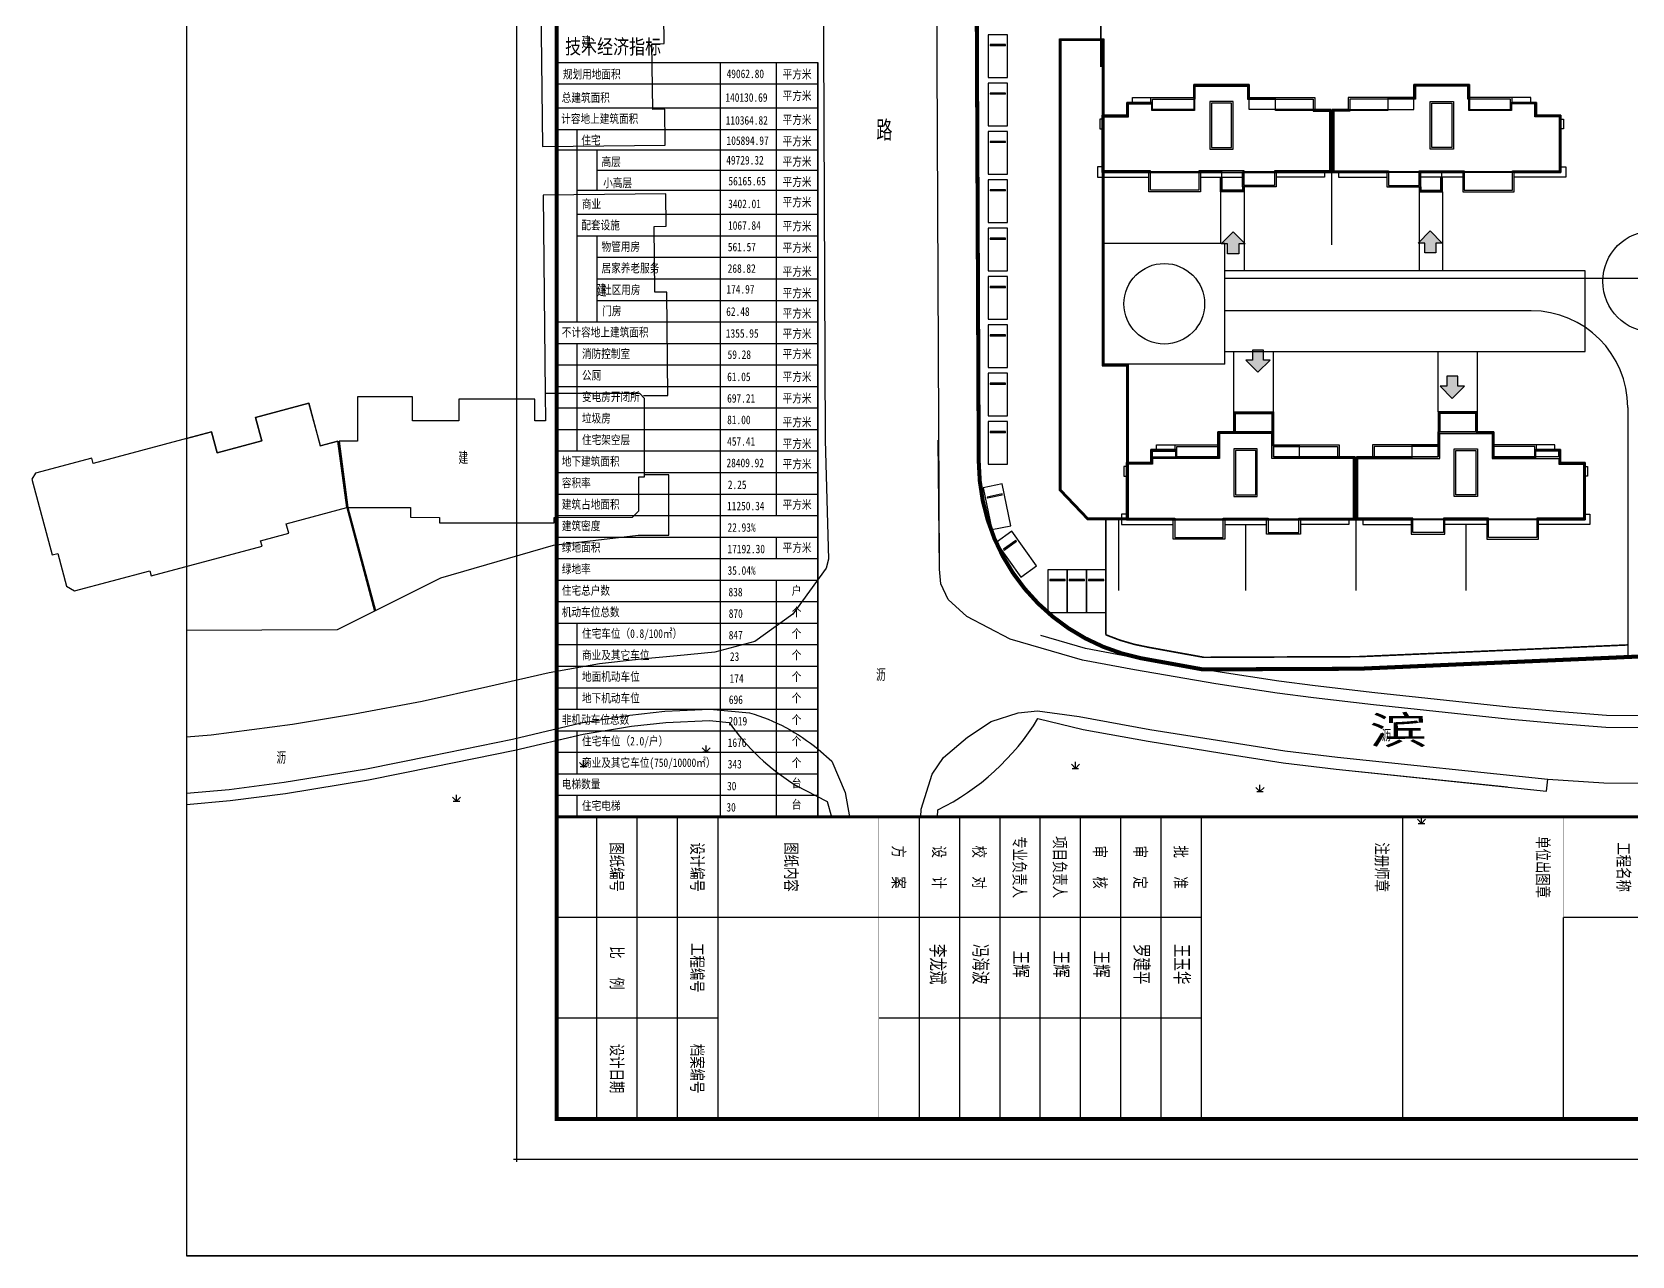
# Model space of a CAD drawing. Extents: x 30227 to 490047, y 105157 to 588160.
# Drawn here: x 45635 to 244273, y 105157 to 257053 of the extents above; entities that cross this region are included whole.
import ezdxf
from ezdxf.enums import TextEntityAlignment as Align

# ---------------------------------------------------------------- set-up
doc = ezdxf.new("R2010")
doc.units = 0
doc.header["$LTSCALE"] = 1000
doc.header["$MEASUREMENT"] = 0
for name, pattern in [('ACAD_ISO05W100', [33, 24, -3, 0, -3, 0, -3]), ('DASH', [0.35, 0.25, -0.1]), ('DOTE', [2.42, 2, -0.2, 0.02, -0.2])]:
    doc.linetypes.add(name, pattern=pattern)
for name, color, linetype in [('DIM_ELEV', 3, 'Continuous'), ('DOTE', 10, 'DOTE'), ('dx', 251, 'Continuous'), ('JZD', 1, 'Continuous'), ('TK', 7, 'Continuous'), ('TREE-J', 61, 'Continuous'), ('WALL', 2, 'Continuous'), ('WINDOW', 4, 'Continuous'), ('停车位', 253, 'Continuous'), ('围墙', 204, 'Continuous'), ('屋顶', 115, 'Continuous'), ('消防', 8, 'Continuous'), ('道路', 206, 'Continuous')]:
    doc.layers.add(name, color=color, linetype=linetype)
doc.layers.add('gh-te', color=7, linetype='Continuous', lineweight=20)
doc.styles.add('HT', font='simhei.ttf')
doc.styles.add('HT30', font='simhei.ttf', dxfattribs={"height": 30})
doc.styles.add('HZ', font='rs.shx', dxfattribs={"width": 0.8, "bigfont": 'hztxt.shx'})
doc.styles.add('仿', font='', dxfattribs={"width": 0.7, "height": 350})
doc.styles.add('宋体', font='')
doc.styles.get('仿').set_extended_font_data('仿宋_GB2312')
doc.styles.get('宋体').set_extended_font_data('SimSun')

# ---------------------------------------------------------------- blocks, each defined once
blk = doc.blocks.new('gc124')
for p, q in [((-1, 1), (0, 0)), ((-0.8, 0), (0.8, 0)), ((0, 0), (0, 1.6)), ((0, 0), (1, 1))]:
    blk.add_line(p, q)
blk = doc.blocks.new('A$C1AE11AAA')
at = {"layer": 'DIM_ELEV'}
blk.add_hatch(color=256, dxfattribs=at).paths.add_polyline_path([(-1426, 6040), (74, 4540), (1574, 6040), (765, 6040), (765, 7279), (-617, 7279), (-617, 6040)])
at = {"layer": 'DIM_ELEV', "linetype": 'Continuous', "flags": 128}
blk.add_lwpolyline([(-1426, 6040), (74, 4540), (1574, 6040), (765, 6040), (765, 7279), (-617, 7279), (-617, 6040)], close=True, dxfattribs=at)
blk = doc.blocks.new('T2-2-nan')
at = {"layer": 'WALL', "linetype": 'DASH', "ltscale": 10000}
blk.add_lwpolyline([(10150, -3100), (0, -3100), (0, 0), (-6900, 0), (-6900, -3100), (-12000, -3100), (-12000, -2200), (-15200, -2200), (-15200, -3800), (-18250, -3800), (-18250, -10900), (10150, -10900)], close=True, dxfattribs=at)
at = {"layer": 'WINDOW'}
for points in [[(-14500, -2200), (-14500, -1600), (-12200, -1600)], [(-18250, -4300), (-18550, -4300), (-18550, -5500), (-18250, -5500)], [(-18250, -10200), (-18850, -10200), (-18850, -11500), (-12450, -11500)], [(-6050, -11500), (-850, -11500)], [(9350, -10900), (9350, -11500), (3350, -11500)]]:
    blk.add_lwpolyline(points, dxfattribs=at)
at = {"layer": '屋顶', "linetype": 'Continuous', "flags": 128}
for points in [[(-3450, 0), (0, 0), (0, -1600), (8150, -1600), (8150, -3100), (10150, -3100), (10150, -10900), (3350, -10900), (3350, -12700), (-850, -12700), (-850, -10900), (-6050, -10900), (-6050, -13300), (-12450, -13300), (-12450, -10900), (-18250, -10900), (-18250, -3800), (-15200, -3800), (-15200, -2200), (-12200, -2200), (-12200, -1600), (-6900, -1600)], [(-6900, -1600), (-6900, 0), (-3450, 0)], [(-3450, -200), (-200, -200), (-200, -1800), (7950, -1800), (7950, -3300), (9950, -3300), (9950, -10700), (3150, -10700), (3150, -12500), (-650, -12500), (-650, -10700), (-6250, -10700), (-6250, -13100), (-12250, -13100), (-12250, -10700), (-18050, -10700), (-18050, -4000), (-15000, -4000), (-15000, -2400), (-12000, -2400), (-12000, -1800), (-6700, -1800), (-6700, -200), (-3450, -200)], [(-650, -12700), (-650, -13300), (-3550, -13300), (-3550, -11500)], [(-850, -12700), (-850, -13100), (-3350, -13100), (-3350, -11500)]]:
    blk.add_lwpolyline(points, dxfattribs=at)
at = {"layer": '屋顶'}
for points in [[(-2000, -8000), (-2000, -2100), (-4900, -2100), (-4900, -8000), (-2000, -8000)], [(-4700, -7800), (-2200, -7800), (-2200, -2300), (-4700, -2300)]]:
    blk.add_lwpolyline(points, close=True, dxfattribs=at)
blk = doc.blocks.new('A$C5E9A4857')
at = {"layer": '道路'}
for p, q in [((-152224, 53298), (-152224, 46898)), ((-149324, 53298), (-149324, 43498)), ((-127574, 53298), (-127574, 43498)), ((-124674, 53298), (-124674, 43498)), ((-62250, 42528), (-151724, 42528)), ((-113674, 38528), (-151724, 38528)), ((-150574, 25998), (-150574, 33498)), ((-145674, 25998), (-145674, 33498)), ((-125224, 25998), (-125224, 33498)), ((-120324, 25998), (-120324, 33498)), ((-101674, 26528), (-101674, -4402))]:
    blk.add_line(p, q, dxfattribs=at)
blk.add_circle((-98495, 42169), 6285, dxfattribs=at)
blk.add_arc((-113674, 26528), 12000, 0, 90, dxfattribs=at)
blk = doc.blocks.new('xiaofangpujiumian')
at = {"layer": '消防', "linetype": 'Continuous'}
blk.add_line((-7657, 217128), (-7657, 217128), dxfattribs=at)
at = {"layer": '消防'}
for p, q in [((-164808, 196498), (-164808, 206498)), ((-7708, 143928), (-7708, 153928)), ((-166208, 150098), (-123308, 150098)), ((-166208, 138948), (-166208, 150098)), ((-123308, 138948), (-123308, 150098)), ((-166208, 140098), (-123308, 140098)), ((-166208, 138948), (-123308, 138948)), ((-7432, 88228), (-7432, 98228)), ((-151724, 31898), (-151724, 46898)), ((-7124, 32528), (-7124, 42528)), ((-151724, 31898), (-166724, 31898))]:
    blk.add_line(p, q, dxfattribs=at)
at = {"layer": '消防', "flags": 128}
blk.add_lwpolyline([(-166208, 227268), (-102208, 226225), (-102371, 216226), (-166208, 217267)], close=True, dxfattribs=at)
at = {"layer": '消防', "linetype": 'Continuous'}
blk.add_lwpolyline([(-77521, 213035), (-9431, 211911), (-9267, 221909), (-77358, 223020)], close=True, dxfattribs=at)
at = {"layer": '消防', "linetype": 'Continuous', "flags": 128}
blk.add_lwpolyline([(-92657, 204628), (-8357, 204628), (-8357, 214628), (-92657, 214628), (-92657, 204628)], close=True, dxfattribs=at)
for points in [[(-164808, 196498), (-123308, 196498), (-123308, 206498), (-164808, 206498)], [(-147008, 196498), (-147008, 191498)], [(-142608, 196498), (-142608, 191498)], [(-7708, 143928), (-92008, 143928), (-92008, 153928), (-7708, 153928)], [(-147008, 138948), (-147008, 135098)], [(-142608, 138948), (-142608, 135098)], [(-7432, 88228), (-91732, 88228), (-91732, 98228), (-7432, 98228)], [(-151724, 46898), (-166724, 46898), (-166724, 31898)], [(-151724, 33498), (-106974, 33498), (-106974, 43498), (-151724, 43498)], [(-7124, 32528), (-91424, 32528), (-91424, 42528), (-7124, 42528)]]:
    blk.add_lwpolyline(points, dxfattribs=at)
at = {"layer": '消防'}
blk.add_circle((-159224, 39398), 5000, dxfattribs=at)
blk = doc.blocks.new('1.2#T2-2')
at = {"layer": 'WALL', "linetype": 'DASH', "ltscale": 10000}
blk.add_lwpolyline([(22600, 10200), (12450, 10200), (12450, 13300), (5550, 13300), (5550, 10200), (450, 10200), (450, 11100), (-2750, 11100), (-2750, 9500), (-5800, 9500), (-5800, 2400), (22600, 2400)], close=True, dxfattribs=at)
at = {"layer": 'WINDOW'}
for points in [[(-2050, 11100), (-2050, 11700), (250, 11700)], [(-5800, 9000), (-6100, 9000), (-6100, 7800), (-5800, 7800)], [(-5800, 3100), (-6400, 3100), (-6400, 1800), (0, 1800)], [(21800, 2400), (21800, 1800), (15800, 1800)], [(6400, 1800), (11600, 1800)]]:
    blk.add_lwpolyline(points, dxfattribs=at)
at = {"layer": '屋顶', "linetype": 'Continuous', "flags": 128}
for points in [[(7550, 13300), (7550, 15800), (12450, 15800), (12450, 13300)], [(7750, 13300), (7750, 15600), (12250, 15600), (12250, 13300)], [(9000, 13300), (12450, 13300), (12450, 10200), (22600, 10200), (22600, 2400), (15800, 2400), (15800, 600), (11600, 600), (11600, 2400), (6400, 2400), (6400, 0), (0, 0), (0, 2400), (-5800, 2400), (-5800, 9500), (-2750, 9500), (-2750, 10200), (5550, 10200), (5550, 13300), (9000, 13300)], [(9000, 13100), (5750, 13100), (5750, 10000), (-2550, 10000), (-2550, 9300), (-5600, 9300), (-5600, 2600), (200, 2600), (200, 200), (6200, 200), (6200, 2600), (11800, 2600), (11800, 800), (15600, 800), (15600, 2600), (22400, 2600), (22400, 10000), (12250, 10000), (12250, 13100), (9000, 13100)], [(-2750, 10200), (-2750, 11100), (250, 11100), (250, 11700), (5550, 11700)], [(-2550, 10200), (-2550, 10900), (450, 10900), (450, 11500), (5550, 11500)], [(12450, 11700), (20600, 11700), (20600, 10200)], [(12450, 11500), (20400, 11500), (20400, 10200)]]:
    blk.add_lwpolyline(points, dxfattribs=at)
at = {"layer": '屋顶'}
for points in [[(10450, 5300), (10450, 11200), (7550, 11200), (7550, 5300), (10450, 5300)], [(7750, 5500), (10250, 5500), (10250, 11000), (7750, 11000)]]:
    blk.add_lwpolyline(points, close=True, dxfattribs=at)
blk = doc.blocks.new('GC0000')
at = {"linetype": 'Continuous'}
blk.add_point((0, 0), dxfattribs=at)
blk = doc.blocks.new('shangyepeitao')
at = {"layer": 'WALL', "linetype": 'Continuous', "flags": 128}
blk.add_lwpolyline([(-172224, 16221), (-172224, 72298), (-166724, 72298), (-166724, 62798), (-166724, 31898), (-163724, 31898), (-163724, 12598), (-168756, 12598), (-172224, 16221)], dxfattribs=at)
at = {"layer": 'WALL', "color": 0, "linetype": 'Continuous', "flags": 128}
blk.add_lwpolyline([(-172024, 16301), (-172024, 72098), (-166924, 72098), (-166924, 62798), (-166924, 31698), (-163924, 31698), (-163924, 12798), (-168671, 12798), (-172024, 16301)], dxfattribs=at)
at = {"layer": 'JZD', "color": 10, "linetype": 'Continuous', "xscale": 1000.004284484651, "yscale": 1000.004284484651, "zscale": 1000.004284484651}
for p in [(-162114, -4587), (-162114, -4587), (-162114, -4588), (-162114, -4588), (-135036, -5889), (-135035, -5891), (-154443, -5975), (-154443, -5976)]:
    blk.add_blockref('GC0000', p, dxfattribs=at)
blk = doc.blocks.new('靠墙车位')
at = {"layer": '停车位'}
for p, q in [((600, 5300), (-1800, 5300)), ((-1800, 5300), (-1800, 0)), ((600, 0), (600, 5300)), ((-1800, 0), (600, 0)), ((-1550, 1380), (350, 1380)), ((-1550, 1380), (-1550, 1220)), ((-1550, 1220), (350, 1220)), ((350, 1220), (350, 1380))]:
    blk.add_line(p, q, dxfattribs=at)
blk = doc.blocks.new('轴线')
at = {"layer": 'DOTE', "linetype": 'Continuous'}
blk.add_line((-163824, 12698), (-168713, 12698), dxfattribs=at)
at = {"layer": 'DOTE', "linetype": 'Continuous', "flags": 128}
for points in [[(-168713, 12698), (-172124, 16261), (-172124, 72198), (-166824, 72198), (-166824, 31798), (-163824, 31798), (-163824, 12698)], [(-135624, 12698), (-135624, 20298)]]:
    blk.add_lwpolyline(points, dxfattribs=at)
for points in [[(-138624, 63398), (-145424, 63398), (-145424, 64898), (-148774, 64898), (-148774, 66498), (-153474, 66498), (-155474, 66498), (-155474, 63398), (-160774, 63398), (-160774, 64298), (-163774, 64298), (-163774, 62698), (-166824, 62698), (-166824, 55798), (-152124, 55798), (-152124, 53398), (-149424, 53398), (-149424, 55798), (-138624, 55798)], [(-110074, 62698), (-113124, 62698), (-113124, 64298), (-116124, 64298), (-116124, 63398), (-121424, 63398), (-121424, 66498), (-123424, 66498), (-123424, 66498), (-128124, 66498), (-128124, 64898), (-131474, 64898), (-131474, 63398), (-138274, 63398), (-138274, 55798), (-127474, 55798), (-127474, 53398), (-124774, 53398), (-124774, 55798), (-110074, 55798)], [(-135624, 20298), (-142424, 20298), (-142424, 21798), (-145774, 21798), (-145774, 25898), (-150474, 25898), (-150474, 23398), (-152474, 23398), (-152474, 20298), (-157774, 20298), (-157774, 21198), (-160774, 21198), (-160774, 19598), (-163824, 19598), (-163824, 12698), (-135624, 12698)], [(-107074, 19598), (-110124, 19598), (-110124, 21198), (-113124, 21198), (-113124, 20298), (-118424, 20298), (-118424, 23398), (-120424, 23398), (-120424, 25898), (-125124, 25898), (-125124, 21798), (-128474, 21798), (-128474, 20298), (-135274, 20298), (-135274, 12698), (-107074, 12698)]]:
    blk.add_lwpolyline(points, close=True, dxfattribs=at)
blk = doc.blocks.new('A$C467003D0')
for p, q in [((78100, 34000), (78100, 26000)), ((83100, 26000), (78100, 26000)), ((75600, 22000), (83100, 22000)), ((75600, 17000), (83100, 17000)), ((78100, 17000), (78100, 1000)), ((80600, 17000), (80600, 9000)), ((75600, 16000), (83100, 16000)), ((75600, 15000), (83100, 15000)), ((75600, 14000), (83100, 14000)), ((75600, 13000), (83100, 13000)), ((75600, 12000), (83100, 12000)), ((75600, 12000), (83100, 12000)), ((75600, 11000), (83100, 11000)), ((75600, 10000), (83100, 10000)), ((75600, 5000), (83100, 5000)), ((80600, 5000), (80600, 1000)), ((83100, 4000), (75600, 4000)), ((83100, 3000), (75600, 3000)), ((83100, 2000), (75600, 2000))]:
    blk.add_line(p, q)
blk.add_lwpolyline([(0, 0), (84100, 0), (84100, 59400), (0, 59400)], close=True)
at = {"const_width": 100}
blk.add_lwpolyline([(2500, 1000), (83100, 1000), (83100, 58400), (2500, 58400)], close=True, dxfattribs=at)
for points, const_width in [([(75600, 1000), (75600, 58400)], 80), ([(75600, 26000), (83100, 26000)], 10), ([(75600, 17000), (83100, 17000)], 10), ([(75600, 9000), (83100, 9000)], 10)]:
    blk.add_lwpolyline(points, dxfattribs=dict(const_width=const_width))
at = {"style": '宋体', "width": 0.75}
for s, p in [('工程名称', (76850, 27500)), ('单位出图章', (76850, 25500)), ('注册师章', (76850, 21500)), ('批   准', (76850, 16500)), ('审   定', (76850, 15500)), ('审   核', (76850, 14500)), ('项目负责人', (76850, 13500)), ('专业负责人', (76850, 12500)), ('校   对', (76850, 11500)), ('设   计', (76850, 10500)), ('方   案', (76850, 9500)), ('图纸内容', (76846, 6832)), ('设计编号', (76850, 4500)), ('工程编号', (79350, 4500)), ('档案编号', (81850, 4500)), ('图纸编号', (76850, 2500)), ('比   例', (79350, 2500)), ('设计日期', (81850, 2500))]:
    blk.add_text(s, height=300, dxfattribs=at).set_placement(p, align=Align.MIDDLE)
blk = doc.blocks.new('A$C4A423468')
at = {"layer": 'TREE-J', "extrusion": (1.4212e-12, -0.000185743, 1)}
for p, q in [((0, 93620), (32426, 93620)), ((0, 93620), (0, 80268)), ((5005, 93620), (32426, 93620)), ((20323, 0), (20323, 93620)), ((27296, 37388), (27296, 93620)), ((32426, 0), (32426, 93620)), ((0, 90950), (32426, 90950)), ((0, 87977), (32426, 87977)), ((0, 85306), (32426, 85306)), ((2502, 85306), (2502, 80268)), ((5005, 85306), (32426, 85306)), ((5005, 85306), (32426, 85306)), ((7507, 85306), (32426, 85306)), ((7507, 85306), (32426, 85306)), ((0, 82787), (32426, 82787)), ((5005, 82787), (5005, 77749)), ((0, 80268), (0, 66764)), ((2502, 80268), (2502, 61423)), ((5005, 80268), (32426, 80268)), ((5005, 80268), (32426, 80268)), ((5005, 80268), (32426, 80268)), ((5005, 80268), (32426, 80268)), ((5005, 80268), (32426, 80268)), ((5005, 80268), (32426, 80268)), ((5005, 80268), (32426, 80268)), ((5005, 80268), (32426, 80268)), ((5005, 80268), (32426, 80268)), ((5005, 80268), (32426, 80268)), ((5005, 80268), (32426, 80268)), ((2502, 77749), (32426, 77749)), ((2502, 74775), (32426, 74775)), ((2502, 72105), (32426, 72105)), ((5005, 72105), (32426, 72105)), ((5005, 72105), (32426, 72105)), ((5005, 72105), (5005, 61423)), ((7507, 72105), (32426, 72105)), ((7507, 72105), (32426, 72105)), ((5005, 69434), (32426, 69434)), ((0, 66764), (0, 0)), ((5005, 66764), (32426, 66764)), ((5005, 66764), (32426, 66764)), ((5005, 66764), (32426, 66764)), ((5005, 66764), (32426, 66764)), ((5005, 64093), (32426, 64093)), ((0, 61423), (32426, 61423)), ((0, 58752), (32426, 58752)), ((2502, 58752), (2502, 45399)), ((0, 56081), (32426, 56081)), ((0, 53411), (32426, 53411)), ((0, 50740), (32426, 50740)), ((0, 48070), (32426, 48070)), ((0, 45399), (32426, 45399)), ((0, 42729), (32426, 42729)), ((0, 40058), (32426, 40058)), ((0, 37388), (32426, 37388)), ((0, 34717), (32426, 34717)), ((27296, 32047), (27296, 34717)), ((0, 32047), (32426, 32047)), ((0, 29376), (32426, 29376)), ((27296, 0), (27296, 29376)), ((0, 26705), (32426, 26705)), ((0, 24035), (32426, 24035)), ((2502, 24035), (2502, 13353)), ((0, 21364), (32426, 21364)), ((0, 18694), (32426, 18694)), ((0, 16023), (32426, 16023)), ((0, 13353), (32426, 13353)), ((0, 10682), (32426, 10682)), ((2502, 10682), (2502, 5341)), ((0, 8012), (32426, 8012)), ((0, 5341), (32426, 5341)), ((0, 2671), (32426, 2671)), ((2502, 2671), (2502, 0)), ((0, 0), (32426, 0))]:
    blk.add_line(p, q, dxfattribs=at)
at = {"layer": 'dx', "linetype": 'Continuous', "style": 'HZ', "width": 0.8}
for p in [(3694, 96182), (3694, 96182), (5591, 65394), (5591, 65394)]:
    blk.add_text('建', height=1500, dxfattribs=at).set_placement(p, align=Align.MIDDLE)
at = {"layer": 'TREE-J', "extrusion": (-2.70736e-07, -0.000185743, 1), "style": 'HT30', "width": 0.8}
blk.add_text('技术经济指标', height=1820.8, rotation=359.91649, dxfattribs=at).set_placement((1039, 94676, -803))
at = {"layer": 'TREE-J', "extrusion": (1.4212e-12, -0.000185743, 1), "style": 'HT30', "width": 0.8}
for s, height, p in [('规划用地面积', 1068.2, (765, 91617, -803)), ('49062.80', 1068.2, (21094, 91673, -803)), ('平方米', 1068.2, (28054, 91617, -803)), ('总建筑面积', 1068.2, (621, 88711, -803)), ('140130.69', 1068.2, (20942, 88735, -803)), ('平方米', 1068.2, (28054, 88946, -803)), ('计容地上建筑面积', 1068.2, (561, 86094, -803)), ('110364.82', 1068.2, (20988, 85895, -803)), ('平方米', 1068.2, (28054, 85973, -802)), ('住宅', 1068.2, (3063, 83423, -803)), ('105894.97', 1068.2, (21088, 83383, -803)), ('平方米', 1068.2, (28054, 83302, -801)), ('高层', 1068.2, (5566, 80753, -803)), ('49729.32', 1068.2, (21051, 80951, -803)), ('平方米', 1068.2, (28054, 80783, -801)), ('平方米', 1068.2, (28054, 78264, -801)), ('小高层', 1068.2, (5770, 78132, -803)), ('56165.65', 1068.2, (21320, 78362, -803)), ('商业', 1068.2, (3124, 75510, -803)), ('3402.01', 1068.2, (21288, 75534, -803)), ('平方米', 1068.2, (28054, 75745, -800)), ('配套设施', 1068.2, (3063, 72893, -803)), ('1067.84', 1068.2, (21273, 72853, -803)), ('平方米', 1068.2, (28054, 72771, -799)), ('物管用房', 1068.2, (5566, 70222, -803)), ('561.57', 1068.2, (21248, 70182, -803)), ('平方米', 1068.2, (28054, 70101, -799)), ('居家养老服务', 1068.2, (5566, 67551, -803)), ('268.82', 1068.2, (21226, 67512, -803)), ('平方米', 1068.2, (28054, 67127, -798)), ('社区用房', 1068.2, (5620, 64869, -803)), ('174.97', 1068.2, (21070, 64938, -803)), ('平方米', 1068.2, (28054, 64457, -798)), ('门房', 1068.2, (5642, 62237, -803)), ('62.48', 1068.2, (21046, 62169, -803)), ('平方米', 1068.2, (28054, 61938, -797)), ('不计容地上建筑面积', 1068.2, (637, 59595, -803)), ('1355.95', 1068.2, (21001, 59457, -802)), ('平方米', 1068.2, (28054, 59419, -797)), ('消防控制室', 1068.2, (3140, 56925, -802)), ('59.28', 1068.2, (21217, 56828, -802)), ('平方米', 1068.2, (28054, 56900, -797)), ('公厕', 1068.2, (3140, 54254, -802)), ('61.05', 1068.2, (21164, 54069, -802)), ('平方米', 1068.2, (28054, 54078, -796)), ('变电房开闭所', 1068.2, (3140, 51584, -801)), ('697.21', 1068.2, (21164, 51398, -801)), ('平方米', 1068.2, (28054, 51407, -796)), ('垃圾房', 1068.2, (3140, 48913, -801)), ('81.00', 1068.2, (21164, 48728, -801)), ('平方米', 1068.2, (28054, 48434, -795)), ('住宅架空层', 1068.2, (3140, 46243, -801)), ('457.41', 1068.2, (21164, 46057, -801)), ('平方米', 1068.2, (28054, 45763, -794)), ('地下建筑面积', 1068.2, (637, 43572, -801)), ('28409.92', 1068.2, (21082, 43387, -801)), ('平方米', 1068.2, (28054, 43244, -794)), ('容积率', 1068.2, (637, 40901, -801)), ('2.25', 1068.2, (21244, 40673, -800)), ('建筑占地面积', 1068.2, (637, 38231, -801)), ('11250.34', 1068.2, (21150, 38040, -800)), ('平方米', 1068.2, (28054, 38206, -793)), ('建筑密度', 1068.2, (637, 35560, -800)), ('22.93%%%', 1068.2, (21210, 35375, -798)), ('绿地面积', 1068.2, (637, 32890, -798)), ('平方米', 1068.2, (28054, 32865, -792)), ('17192.30', 1068.2, (21210, 32704, -798)), ('绿地率', 1068.2, (637, 30219, -797)), ('35.04%%%', 1068.2, (21210, 30034, -797)), ('住宅总户数', 1068.2, (637, 27549, -797)), ('838', 1068.2, (21333, 27363, -797)), ('户', 1068, (29180, 27543, -791)), ('机动车位总数', 1068.2, (637, 24878, -796)), ('个', 1068, (29180, 24872, -791)), ('870', 1068.2, (21358, 24693, -796)), ('住宅车位（0.8/100㎡）', 1068.22, (3140, 22208, -796)), ('847', 1068.2, (21358, 22022, -796)), ('个', 1068, (29180, 22202, -790)), ('商业及其它车位', 1068.2, (3140, 19537, -796)), ('23', 1068.2, (21506, 19352, -796)), ('个', 1068, (29180, 19531, -790)), ('地面机动车位', 1068.2, (3140, 16867, -796)), ('个', 1068, (29180, 16861, -789)), ('174', 1068.2, (21466, 16638, -796)), ('地下机动车位', 1068.2, (3140, 14196, -796)), ('696', 1068.2, (21372, 14005, -795)), ('个', 1068, (29180, 14190, -789)), ('非机动车位总数', 1068.2, (637, 11526, -796)), ('2019', 1068.2, (21325, 11340, -796)), ('个', 1068, (29180, 11520, -788)), ('住宅车位（2.0/户）', 1068.22, (3140, 8855, -794)), ('个', 1068, (29180, 8849, -788)), ('1676', 1068.2, (21233, 8670, -794)), ('商业及其它车位(750/10000㎡）', 1068.22, (3140, 6184, -794)), ('343', 1068.2, (21236, 5999, -794)), ('个', 1068, (29180, 6178, -787)), ('电梯数量', 1068.2, (637, 3514, -794)), ('30', 1068.2, (21149, 3286, -793)), ('台', 1068, (29180, 3659, -787)), ('住宅电梯', 1068.2, (3140, 843, -794)), ('台', 1068, (29180, 989, -786)), ('30', 1068.2, (21071, 652, -793))]:
    blk.add_text(s, height=height, rotation=360, dxfattribs=at).set_placement(p)

msp = doc.modelspace()

# ---------------------------------------------------------------- linework, layer by layer
for p, q in [((105431.39, 117157.54), (105771.81, 117157.54)), ((105771.81, 117157.54), (105771.81, 116827.09))]:
    msp.add_line(p, q)
at = {"layer": 'dx', "linetype": 'Continuous'}
msp.add_line((64808.06, 105157.46), (442809.68, 105157.46), dxfattribs=at)
at = {"layer": 'dx', "linetype": 'Continuous', "elevation": 5366.02, "flags": 128}
msp.add_lwpolyline([(109160.09, 457009.77), (134711.2, 456480.77, -0.258605969), (143117.24, 443158.71), (144102.92, 206395.96)], format="xyb", dxfattribs=at)
msp.add_lwpolyline([(109160.09, 457009.77), (134711.2, 456480.77, -0.258605969), (143117.24, 443158.71), (144102.92, 206395.96)], format="xyb", dxfattribs=at)
at = {"layer": 'dx', "linetype": 'Continuous', "flags": 128}
for points in [[(158288.3, 190374.63), (157125.3, 442026.71, -0.134349315), (159976.31, 451526.75, -0.138602014), (166440.34, 456088.77), (228822.82, 455234.97)], [(64808.06, 162599.91), (70102.92, 163055.51), (76922.95, 163941.52), (87170, 165610.52), (95133.03, 167244.53), (105296.07, 169301.54), (113794.11, 171301.55), (119873.14, 172280.55), (124206.16, 172762.55), (129770.18, 172997.55), (134712.2, 172557.55, -0.102449228), (143242.24, 168040.53), (144937.24, 166584.53), (146605.25, 162668.51), (147133.41, 159659.26)], [(64808.06, 162599.91), (70102.92, 163055.51), (76922.95, 163941.52), (87170, 165610.52), (95133.03, 167244.53), (105296.07, 169301.54), (113794.11, 171301.55), (119873.14, 172280.55), (124206.16, 172762.55), (129770.18, 172997.55), (134712.2, 172557.55, -0.102449228), (143242.24, 168040.53), (144937.24, 166584.53), (146605.25, 162668.51), (147133.41, 159659.26)], [(64808.06, 162599.91), (70102.92, 163055.51), (76922.95, 163941.52), (87170, 165610.52), (95133.03, 167244.53), (105296.07, 169301.54), (113794.11, 171301.55), (119873.14, 172280.55), (124206.16, 172762.55), (129770.18, 172997.55), (134712.2, 172557.55, -0.102449228), (143242.24, 168040.53), (144937.24, 166584.53), (146605.25, 162668.51), (147133.41, 159659.26)], [(64808.06, 162599.91), (70102.92, 163055.51), (76922.95, 163941.52), (87170, 165610.52), (95133.03, 167244.53), (105296.07, 169301.54), (113794.11, 171301.55), (119873.14, 172280.55), (124206.16, 172762.55), (129770.18, 172997.55), (134712.2, 172557.55, -0.102449228), (143242.24, 168040.53), (144937.24, 166584.53), (146605.25, 162668.51), (147133.41, 159659.26)], [(110322.31, 170484.46), (113794.11, 171301.55), (119873.14, 172280.55), (124206.16, 172762.55), (129770.18, 172997.55), (134712.2, 172557.55, -0.102449228), (143242.24, 168040.53), (144937.24, 166584.53), (146605.25, 162668.51), (147133.41, 159659.26)], [(110322.31, 170484.46), (113794.11, 171301.55), (119873.14, 172280.55), (124206.16, 172762.55), (129770.18, 172997.55), (134712.2, 172557.55, -0.102449228), (143242.24, 168040.53), (144937.24, 166584.53), (146605.25, 162668.51), (147133.41, 159659.26)], [(110322.31, 170484.46), (113794.11, 171301.55), (119873.14, 172280.55), (124206.16, 172762.55), (129770.18, 172997.55), (134712.2, 172557.55, -0.102449228), (143242.24, 168040.53), (144937.24, 166584.53), (146605.25, 162668.51), (147133.41, 159659.26)], [(110322.31, 170484.46), (113794.11, 171301.55), (119873.14, 172280.55), (124206.16, 172762.55), (129770.18, 172997.55), (134712.2, 172557.55, -0.102449228), (143242.24, 168040.53), (144937.24, 166584.53), (146605.25, 162668.51), (147133.41, 159659.26)], [(64808.06, 161194.73), (70253.19, 161663.26), (77125.72, 162556.09), (87423.34, 164233.33), (95412.6, 165872.72), (105595.38, 167933.72), (114066.12, 169927.31), (120061.94, 170892.91), (124313.21, 171365.82), (129737.5, 171594.92), (132184.19, 171347.55, 0.099772095), (140442.22, 163593.51), (144358.24, 161577.5), (144887.1, 159659.26)], [(64808.06, 161194.73), (70253.19, 161663.26), (77125.72, 162556.09), (87423.34, 164233.33), (95412.6, 165872.72), (105595.38, 167933.72), (114066.12, 169927.31), (120061.94, 170892.91), (124313.21, 171365.82), (129737.5, 171594.92), (132184.19, 171347.55, 0.099772095), (140442.22, 163593.51), (144358.24, 161577.5), (144887.1, 159659.26)], [(110322.31, 169046.2), (114066.12, 169927.31), (120061.94, 170892.91), (124313.21, 171365.82), (129737.5, 171594.92), (132184.19, 171347.55, 0.099772095), (140442.22, 163593.51), (144358.24, 161577.5), (144887.1, 159659.26)], [(110322.31, 169046.2), (114066.12, 169927.31), (120061.94, 170892.91), (124313.21, 171365.82), (129737.5, 171594.92), (132184.19, 171347.55, 0.099772095), (140442.22, 163593.51), (144358.24, 161577.5), (144887.1, 159659.26)], [(158057.21, 159659.26), (158097.3, 160523.5, 0.142419827), (170524.35, 171864.55), (176151.38, 170491.54)], [(158057.21, 159659.26), (158097.3, 160523.5, 0.142419827), (170524.35, 171864.55), (176151.38, 170491.54)], [(158057.21, 159659.26), (158097.3, 160523.5, 0.142419827), (170524.35, 171864.55), (176151.38, 170491.54)], [(158057.21, 159659.26), (158097.3, 160523.5, 0.142419827), (170524.35, 171864.55), (176151.38, 170491.54)]]:
    msp.add_lwpolyline(points, format="xyb", dxfattribs=at)
at = {"layer": 'dx', "linetype": 'Continuous', "elevation": 6.74, "flags": 128}
msp.add_lwpolyline([(109005.43, 242847.19), (124247.85, 243018.52), (124197.93, 247458.26), (122698.02, 247441.4), (122606.28, 255600.91), (124106.19, 255617.78), (123949.02, 269597.15), (120504.1, 269653.67), (120500.17, 269413.7), (120300.19, 269416.98), (120295.93, 269157.01, -0.414213681), (119848.77, 268724.29), (116889.15, 268772.85), (116866.18, 267373.03), (112326.78, 267447.52), (112361.23, 269547.24), (105702.09, 269656.5), (105667.64, 267556.78), (108731.5, 267506.51)], format="xyb", close=True, dxfattribs=at)
msp.add_lwpolyline([(109005.43, 242847.19), (124247.85, 243018.52), (124197.93, 247458.26), (122698.02, 247441.4), (122606.28, 255600.91), (124106.19, 255617.78), (123949.02, 269597.15), (120504.1, 269653.67), (120500.17, 269413.7), (120300.19, 269416.98), (120295.93, 269157.01, -0.414213681), (119848.77, 268724.29), (116889.15, 268772.85), (116866.18, 267373.03), (112326.78, 267447.52), (112361.23, 269547.24), (105702.09, 269656.5), (105667.64, 267556.78), (108731.5, 267506.51)], format="xyb", close=True, dxfattribs=at)
at = {"layer": 'dx', "linetype": 'Continuous', "elevation": 0, "flags": 128}
msp.add_lwpolyline([(110773.56, 253279.72), (143199.18, 253279.72), (143199.18, 159659.26), (110773.56, 159659.26)], close=True, dxfattribs=at)
at = {"layer": 'dx', "linetype": 'Continuous', "elevation": 6.74, "flags": 128}
for points in [[(121560.86, 211942.44), (124590.27, 211942.5), (124452, 224783.1), (122952.14, 224766.36), (122861.07, 232925.89), (124360.98, 232942.63), (124315.89, 236982.4), (109076.73, 236813.26), (109352.61, 212183.72)], [(121560.86, 211942.44), (124590.27, 211942.5), (124452, 224783.1), (122952.14, 224766.36), (122861.07, 232925.89), (124360.98, 232942.63), (124315.89, 236982.4), (109076.73, 236813.26), (109352.61, 212183.72)], [(64808.06, 206605.78), (67914.19, 207437.71), (68613.41, 204831.27), (74177.59, 206320.5), (73401, 209218.72), (80007.45, 210988.95), (81430.61, 205677.73), (83622.07, 206263.45), (84705.2, 198036.57), (88162.11, 185192.28), (83532.66, 182875.17), (64808.06, 182794.26)], [(64808.06, 206605.78), (67914.19, 207437.71), (68613.41, 204831.27), (74177.59, 206320.5), (73401, 209218.72), (80007.45, 210988.95), (81430.61, 205677.73), (83622.07, 206263.45), (84705.2, 198036.57), (88162.11, 185192.28), (83532.66, 182875.17), (64808.06, 182794.26)], [(84855.77, 198044.53), (88299.51, 185261.05), (96410.25, 189320.6), (110374.45, 193357.9), (120879.38, 194608.5), (124679.52, 194606.98), (124679.36, 202083.19), (121679.47, 202083.18)], [(84855.77, 198044.53), (88299.51, 185261.05), (96410.25, 189320.6), (110374.45, 193357.9), (120879.38, 194608.5), (124679.52, 194606.98), (124679.36, 202083.19), (121679.47, 202083.18)]]:
    msp.add_lwpolyline(points, dxfattribs=at)
at = {"layer": 'dx'}
for points in [[(83623.23, 206263.36), (81431.78, 205677.65), (80008.63, 210988.84), (73402.2, 209218.62), (74178.79, 206320.41), (68614.63, 204831.2), (67915.42, 207437.62), (53235.58, 203505.82), (53052.06, 204181.14), (46059.11, 202305.98), (45634.85, 201571.13), (48155.4, 192164.48), (48832.42, 192344.4), (49918.98, 188287.38), (50898.78, 187721.7), (60276.8, 190200.35), (60449.55, 189557.66), (74204.19, 193241.78), (74023.14, 193919.46), (77499.97, 194851.09), (77190.26, 196008.94), (84706.67, 198036.61)], [(121680.3, 211583.05), (121080.29, 212183.05), (109353.21, 212182.84), (109390.28, 208783.03), (108080.43, 208783.02), (108080.42, 211483.05), (98640.69, 211484.34), (98640.43, 208783.02), (92880.43, 208782.99), (92880.42, 211782.98), (86040.42, 211784.48), (86040.32, 206282.95), (83772.28, 206282.94), (84855.2, 198057.63), (92640.36, 198042.98), (92640.49, 196842.98), (96240.36, 196809.94), (96240.37, 196143), (110480.37, 196144.6), (110480.36, 196810), (120180.49, 196844.64), (120980.36, 197644.64), (120980.34, 201843.11), (121680.34, 201844.65)]]:
    msp.add_lwpolyline(points, close=True, dxfattribs=at)
at = {"layer": 'dx', "linetype": 'Continuous', "flags": 128}
for points in [[(144102.92, 206395.96), (144521.24, 191614.63), (144232.24, 190519.63), (140094.22, 184821.6), (135360.2, 181429.59), (130427.18, 180110.58), (125732.16, 179633.58), (121269.14, 179204.58), (116076.12, 178647.58), (109861.09, 177547.57), (102238.06, 175783.57), (94068.03, 173962.56), (85655.99, 172411.55), (77984.96, 171110.55), (67884.91, 169795.54), (64808.06, 169532.92)], [(144102.92, 206395.96), (144521.24, 191614.63), (144232.24, 190519.63), (140094.22, 184821.6), (135360.2, 181429.59), (130427.18, 180110.58), (125732.16, 179633.58), (121269.14, 179204.58), (116076.12, 178647.58), (109861.09, 177547.57), (102238.06, 175783.57), (94068.03, 173962.56), (85655.99, 172411.55), (77984.96, 171110.55), (67884.91, 169795.54), (64808.06, 169532.92)], [(318445.99, 173433.56), (254622.71, 170742.54), (246010.68, 170682.54), (241022.66, 170724.54), (235252.63, 171206.55), (228830.6, 171781.55), (212163.53, 173536.56), (204743.5, 174427.56), (200228.48, 174988.56), (192611.45, 176151.57), (182491.4, 177882.57), (176069.38, 179093.58), (167060.34, 181690.59), (161696.32, 184517.6), (159360.31, 186628.61), (158459.3, 188583.62), (158306.3, 190390.63), (158150.09, 206395.96)], [(318445.99, 173433.56), (254622.71, 170742.54), (246010.68, 170682.54), (241022.66, 170724.54), (235252.63, 171206.55), (228830.6, 171781.55), (212163.53, 173536.56), (204743.5, 174427.56), (200228.48, 174988.56), (192611.45, 176151.57), (182491.4, 177882.57), (176069.38, 179093.58), (167060.34, 181690.59), (161696.32, 184517.6), (159360.31, 186628.61), (158459.3, 188583.62), (158306.3, 190390.63), (158150.09, 206395.96)], [(318382.8, 174932.23), (254585.88, 172242.33), (246011.77, 172182.59), (241091.5, 172224.02), (235381.95, 172700.97), (228976.04, 173274.53), (212331.5, 175027.17), (204925.4, 175916.5), (200434.2, 176474.54), (192851.12, 177632.36), (182756.85, 179358.96), (176416.87, 180554.5), (170897.77, 182145.47)], [(155973.08, 159659.26), (156042.29, 160593.5), (157397.3, 164957.52), (158777.3, 167015.53), (161788.32, 169547.54), (164701.33, 171471.55), (168059.34, 172580.55), (170454.35, 172830.55), (175623.38, 172096.55), (184430.41, 170508.54)], [(155973.08, 159659.26), (156042.29, 160593.5), (157397.3, 164957.52), (158777.3, 167015.53), (161788.32, 169547.54), (164701.33, 171471.55), (168059.34, 172580.55), (170454.35, 172830.55), (175623.38, 172096.55), (184430.41, 170508.54)], [(176151.38, 170491.54), (184195.35, 169027.07), (193344.28, 167575.4), (200982.43, 166341.2), (207540.07, 165590.44), (228822.82, 163361.34)], [(176151.38, 170491.54), (184195.35, 169027.07), (193344.28, 167575.4), (200982.43, 166341.2), (207540.07, 165590.44), (233660.37, 162854.67), (233816.62, 164346.52)], [(176151.38, 170491.54), (184195.35, 169027.07), (193344.28, 167575.4), (200982.43, 166341.2), (207540.07, 165590.44), (233660.37, 162854.67), (233816.62, 164346.52)], [(176151.38, 170491.54), (184195.35, 169027.07), (193344.28, 167575.4), (200982.43, 166341.2), (207540.07, 165590.44), (228822.82, 163361.34)], [(184430.41, 170508.54), (193581.45, 169056.54), (201187.49, 167827.53), (207703.51, 167081.53), (233816.62, 164346.52), (240769.65, 163866.51)], [(184430.41, 170508.54), (193581.45, 169056.54), (201187.49, 167827.53), (207703.51, 167081.53), (233816.62, 164346.52), (240769.65, 163866.51)], [(240769.65, 163866.51), (249989.69, 163792.51), (256371.72, 163971.51), (261208.74, 164043.52), (287440.85, 165112.52), (317625.98, 166402.53)], [(240769.65, 163866.51), (249989.69, 163792.51), (256371.72, 163971.51), (261208.74, 164043.52), (287440.85, 165112.52), (317625.98, 166402.53)]]:
    msp.add_lwpolyline(points, dxfattribs=at)
at = {"layer": 'JZD', "color": 1, "linetype": 'ACAD_ISO05W100', "ltscale": 500, "const_width": 500, "flags": 128}
msp.add_lwpolyline([(187597.1, 452364.21, 0.420302559), (162189.09, 427257.21), (163171.09, 203753.21, 0.356822863), (183316.09, 179339.21), (190987.09, 177951.21), (210394.09, 178036.21), (248473.09, 179697.21), (345429.09, 183926.21), (344105.09, 449812.21), (241092.09, 451491.21), (187597.09, 452364.21)], format="xyb", close=True, dxfattribs=at)
at = {"layer": 'TK', "linetype": 'Continuous'}
for p in [(64808.06, 588159.53), (442809.68, 105157.46)]:
    msp.add_line(p, (64808.06, 105157.46), dxfattribs=at)
at = {"layer": '围墙', "linetype": 'Continuous'}
msp.add_line((180504.76, 196524.12), (180504.76, 187724.12), dxfattribs=at)
at = {"layer": '围墙', "linetype": 'DASH', "ltscale": 5000, "const_width": 200}
msp.add_lwpolyline([(178320.58, 262223.93), (178320.58, 252723.93)], dxfattribs=at)
at = {"layer": '围墙', "linetype": 'Continuous', "flags": 128}
for points in [[(206979.76, 239624.12), (206979.76, 230624.12)], [(196304.76, 195924.12), (196304.76, 187724.12)], [(209979.76, 196524.12), (209979.76, 187724.12)], [(223654.76, 195924.12), (223654.76, 187724.12)]]:
    msp.add_lwpolyline(points, dxfattribs=at)
at = {"layer": '围墙', "linetype": 'DASH', "ltscale": 10, "const_width": 200}
for points in [[(178936.69, 196524.12), (178936.69, 182251.98)], [(210328.86, 179533.12), (243754.76, 180991.15)]]:
    msp.add_lwpolyline(points, dxfattribs=at)
msp.add_lwpolyline([(178936.69, 182251.98, 0.060508811), (184378.39, 180669.71), (191118.58, 179450.13), (210387.66, 179534.53)], format="xyb", dxfattribs=at)

# ---------------------------------------------------------------- block references
at = {"linetype": 'Continuous', "xscale": 5, "yscale": 5, "zscale": 5, "rotation": 270.0000019763304}
msp.add_blockref('A$C467003D0', (105773.54, 537659.26), dxfattribs=at)
msp.add_blockref('A$C4A423468', (110773.56, 159659.26))
at = {"layer": 'DIM_ELEV', "linetype": 'Continuous', "xscale": -1, "rotation": 180}
for p in [(194690.59, 236791.68), (219151.4, 236908.6)]:
    msp.add_blockref('A$C1AE11AAA', p, dxfattribs=at)
at = {"layer": 'DIM_ELEV', "linetype": 'Continuous'}
for p in [(197758.55, 210297.97), (221893.09, 207044.67)]:
    msp.add_blockref('A$C1AE11AAA', p, dxfattribs=at)
at = {"layer": 'DOTE', "linetype": 'Continuous'}
msp.add_blockref('轴线', (345429.07, 183926.21), dxfattribs=at)
at = {"layer": 'dx', "linetype": 'Continuous', "xscale": 500.0021422423258, "yscale": 500.0021422423258, "zscale": 1000.004284486979}
for p in [(129324.35, 167724.47), (129324.35, 167724.47), (114098.46, 165884.12), (114098.46, 165884.12), (175171.05, 165674.74), (175171.05, 165674.74), (198086.52, 162812.62), (198086.52, 162812.62), (98341.73, 161592.88), (98341.73, 161592.88), (218137.56, 158849.68), (218137.56, 158849.68)]:
    msp.add_blockref('gc124', p, dxfattribs=at)
at = {"layer": 'WALL', "linetype": 'Continuous'}
for name, p in [('shangyepeitao', (345429.22, 183926.4)), ('T2-2-nan', (196754.76, 250524.12)), ('1.2#T2-2', (187304.76, 194124.12))]:
    msp.add_blockref(name, p, dxfattribs=at)
at = {"layer": 'WALL', "linetype": 'Continuous', "xscale": -1, "rotation": 1.16918928939e-05}
msp.add_blockref('T2-2-nan', (217204.76, 250524.12), dxfattribs=at)
at = {"layer": 'WALL', "linetype": 'Continuous', "xscale": -1}
msp.add_blockref('1.2#T2-2', (232654.76, 194124.12), dxfattribs=at)
at = {"layer": '停车位', "color": 8}
for p, rotation in [((164944.76, 256702.86), 180.0000011887939), ((164944.76, 250702.86), 180.0000011887939), ((164944.76, 244702.86), 180.0000011887939), ((164944.76, 238702.86), 180.0000011887939), ((164944.76, 232702.86), 180.0000011887939), ((164944.76, 226702.86), 180.0000011887939), ((164944.76, 220702.86), 180.0000011887939), ((164944.76, 214702.86), 180.0000011887939), ((164944.76, 208702.86), 180.0000011887939), ((164301.66, 200609.32), 191.7005089744786), ((165816.42, 194052.66), 215.5431723148858), ((172336.69, 190324.03), 179.9999999954098), ((174736.69, 190324.03), 179.9999999954098), ((177136.69, 190324.03), 179.9999999954098)]:
    msp.add_blockref('靠墙车位', p, dxfattribs=dict(at, rotation=rotation))
at = {"layer": '消防', "linetype": 'Continuous'}
msp.add_blockref('xiaofangpujiumian', (345429.09, 183926.21), dxfattribs=at)
at = {"layer": '道路', "linetype": 'Continuous'}
msp.add_blockref('A$C5E9A4857', (345429.09, 183926.21), dxfattribs=at)

# ---------------------------------------------------------------- texts
at = {"color": 7, "style": '仿', "width": 0.7}
for s, p in [('罗建平', (183446.09, 141369.03)), ('王玉华', (188446.09, 141369.03))]:
    msp.add_text(s, height=1750, rotation=270, dxfattribs=at).set_placement(p, align=Align.MIDDLE)
for tag, text, p in [('李龙斌', '李龙斌', (158141.21, 141369.03)), ('冯海波', '冯海波', (163446.09, 141369.03)), ('王辉', '王  辉', (168446.09, 141369.03)), ('王辉', '王  辉', (173446.09, 141369.03)), ('王辉', '王  辉', (178446.09, 141369.03))]:
    msp.add_attdef(tag, text=text, height=1750, rotation=270, dxfattribs=at).set_placement(p, align=Align.MIDDLE)
at = {"layer": 'dx', "linetype": 'Continuous', "style": 'HZ', "width": 0.8}
for s, p in [('建', (114467.53, 255841.33)), ('建', (114467.53, 255841.33)), ('建', (116364.45, 225053.74)), ('建', (116364.45, 225053.74)), ('建', (99188.82, 204260.56)), ('建', (99188.82, 204260.56)), ('沥', (151023.32, 177302.18)), ('沥', (151023.32, 177302.18)), ('沥', (151023.32, 177302.18)), ('沥', (151023.32, 177302.18)), ('沥', (213788.53, 169806.51)), ('沥', (213788.53, 169806.51)), ('沥', (213788.53, 169806.51)), ('沥', (213788.53, 169806.51)), ('沥', (76588.73, 167034.04)), ('沥', (76588.73, 167034.04))]:
    msp.add_text(s, height=1500.01, dxfattribs=at).set_placement(p, align=Align.MIDDLE)
msp.add_text('路', height=2500.01, dxfattribs=at).set_placement((150453.88, 243573.92))
at = {"layer": 'gh-te', "style": 'HT', "width": 1.5}
msp.add_text('滨', height=3500, rotation=0.2680592, dxfattribs=at).set_placement((211689.08, 168647.31))

doc.saveas('drawing.dxf')
